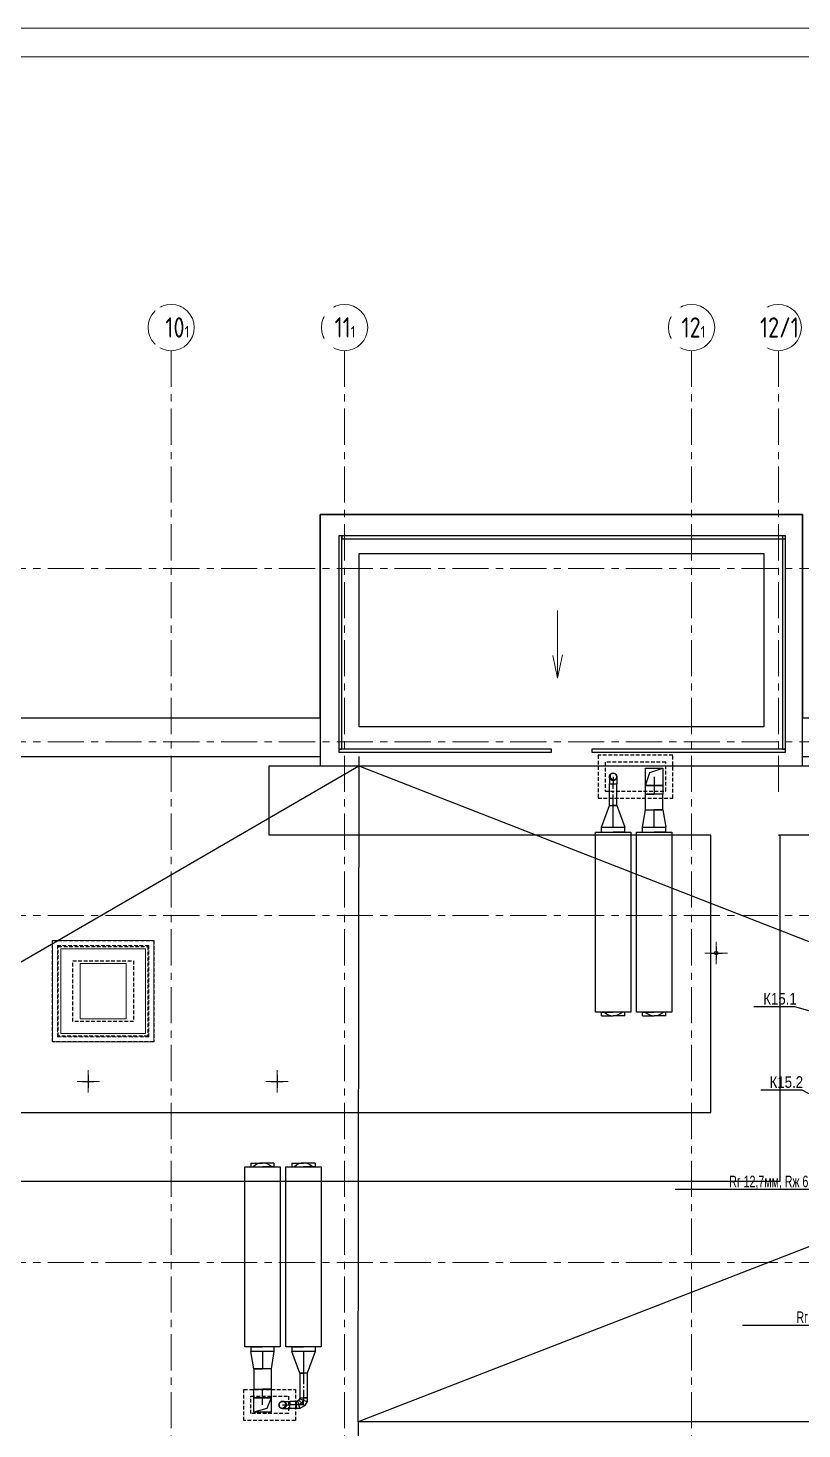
# Model space of a CAD drawing. Header units: millimetres. Extents: x -65527 to 8894748, y -37603 to 223697.
# Drawn here: x -28539 to -15154, y 199481 to 223697 of the extents above; entities that cross this region are included whole.
import ezdxf
from ezdxf import colors
from ezdxf.entities.mleader import LeaderData, LeaderLine
from ezdxf.math import Vec2, Vec3

# ---------------------------------------------------------------- set-up
doc = ezdxf.new("R2010")
doc.units = ezdxf.units.MM
doc.header["$LTSCALE"] = 10
for name, pattern in [('CENTER', [2, 1.25, -0.25, 0.25, -0.25]), ('CENTER2', [28.575, 19.05, -3.175, 3.175, -3.175]), ('HIDDEN', [9.525, 6.35, -3.175])]:
    doc.linetypes.add(name, pattern=pattern)
for name, color, linetype, lineweight in [('_ВК-К1', 14, 'Continuous', 40), ('АР_Оси', 142, 'Continuous', 9), ('АР_тонкая линия', 250, 'Continuous', 0), ('М_0_В35', 142, 'Continuous', 25), ('М_ЗАМЕТКИ', 1, 'Continuous', 13), ('рамка', 251, 'Continuous', 13)]:
    doc.layers.add(name, color=color, linetype=linetype, lineweight=lineweight)
for name, color, linetype in [('Aks_скрытые_линии', 7, 'HIDDEN'), ('Aks_Схема', 3, 'Continuous'), ('Архитектура', 251, 'Continuous'), ('М_шахты ОВ-АР', 10, 'Continuous')]:
    doc.layers.add(name, color=color, linetype=linetype)
doc.styles.get("Standard").update_dxf_attribs({"font": 'ARIALN.TTF'})
doc.styles.add('ГОСТ 2.304', font='isocpeur.ttf', dxfattribs={"width": 0.7})

# ---------------------------------------------------------------- blocks, each defined once
blk = doc.blocks.new('A$C6f2de472')
at = {"layer": 'АР_тонкая линия', "ltscale": 100}
for p, q in [((55, -69), (55, -734)), ((55, -734), (10, -510)), ((10, -510), (55, -734)), ((55, -734), (104, -506))]:
    blk.add_line(p, q, dxfattribs=at)
blk = doc.blocks.new('A$C6552fe61')
at = {"layer": '_ВК-К1', "color": 18, "lineweight": 9, "ltscale": 100, "true_color": 0x000000}
for p, q in [((-195, 0), (195, 0)), ((0, 192), (0, -192))]:
    blk.add_line(p, q, dxfattribs=at)
blk = doc.blocks.new('*U298')
at = {"linetype": 'ByBlock'}
for p, q in [((-15.55, -3.05), (-15.55, 3.05)), ((-15.55, 3.05), (15.55, 3.05)), ((15.55, 3.05), (15.55, -3.05)), ((15.55, -3.05), (-15.55, -3.05))]:
    blk.add_line(p, q, dxfattribs=at)
blk = doc.blocks.new('Aks_rs_mixed_400x200_to_125_375_wipe')
at = {"color": 0, "linetype": 'ByBlock', "lineweight": -2}
blk.add_wipeout([(-2, 0), (2, 0), (0.625, 3.75), (-0.625, 3.75)], dxfattribs=at)
blk = doc.blocks.new('Aks_rs_mixed_400x200_to_125_375')
at = {"color": 0, "linetype": 'ByBlock', "lineweight": -2}
blk.add_blockref('Aks_rs_mixed_400x200_to_125_375_wipe', (0, 0), dxfattribs=at)
for p, q in [((-2, 0), (-0.625, 3.75)), ((-0.625, 3.75), (0.625, 3.75)), ((0.625, 3.75), (2, 0)), ((-2, 0), (2, 0))]:
    blk.add_line(p, q, dxfattribs=at)
at = {"layer": 'Aks_Схема'}
blk.add_line((0, 0), (0, 3.75), dxfattribs=at)
blk = doc.blocks.new('*U299')
at = {"linetype": 'ByBlock'}
for p, q in [((-15.55, -3.05), (-15.55, 3.05)), ((-15.55, 3.05), (15.55, 3.05)), ((15.55, 3.05), (15.55, -3.05)), ((15.55, -3.05), (-15.55, -3.05))]:
    blk.add_line(p, q, dxfattribs=at)
blk = doc.blocks.new('Aks_rs_rect_400x200_to_300x300_300_wipe')
at = {"color": 0, "linetype": 'ByBlock', "lineweight": -2}
blk.add_wipeout([(-2, 0), (2, 0), (1.5, 3), (-1.5, 3)], dxfattribs=at)
blk = doc.blocks.new('Aks_rs_rect_400x200_to_300x300_300')
at = {"color": 0, "linetype": 'ByBlock', "lineweight": -2}
blk.add_blockref('Aks_rs_rect_400x200_to_300x300_300_wipe', (0, 0), dxfattribs=at)
for p, q in [((-2, 0), (-1.5, 3)), ((-1.5, 3), (1.5, 3)), ((1.5, 3), (2, 0)), ((-2, 0), (2, 0))]:
    blk.add_line(p, q, dxfattribs=at)
at = {"layer": 'Aks_Схема'}
blk.add_line((0, 0), (0, 3), dxfattribs=at)
blk = doc.blocks.new('Aks_es_drop_rnd_125_125_wipe')
at = {"color": 0, "linetype": 'ByBlock', "lineweight": -2}
blk.add_wipeout([(-0.62, 0), (-0.62, 0.07), (-0.61, 0.13), (-0.59, 0.19), (-0.57, 0.25), (-0.54, 0.31), (-0.51, 0.37), (-0.46, 0.42), (-0.42, 0.46), (-0.37, 0.51), (-0.31, 0.54), (-0.25, 0.57), (-0.19, 0.59), (-0.13, 0.61), (-0.07, 0.62), (0, 0.62), (0.07, 0.62), (0.13, 0.61), (0.19, 0.59), (0.25, 0.57), (0.31, 0.54), (0.37, 0.51), (0.42, 0.46), (0.46, 0.42), (0.51, 0.37), (0.54, 0.31), (0.57, 0.25), (0.59, 0.19), (0.61, 0.13), (0.62, 0.07), (0.62, 0), (0.62, -1.25), (-0.62, -1.25)], dxfattribs=at)
blk = doc.blocks.new('Aks_es_drop_rnd_125_125')
at = {"color": 0, "linetype": 'ByBlock', "lineweight": -2}
blk.add_arc((0, 0), 0.625, 0, 180, dxfattribs=at)
blk.add_blockref('Aks_es_drop_rnd_125_125_wipe', (0, 0), dxfattribs=at)
for p, q in [((-0.62, 0), (-0.62, -1.25)), ((0.62, 0), (0.62, -1.25)), ((-0.62, -1.25), (0.62, -1.25))]:
    blk.add_line(p, q, dxfattribs=at)
at = {"color": 200, "linetype": 'CENTER2', "lineweight": -2}
blk.add_line((0, 0), (0, -1.25), dxfattribs=at)
at = {"color": 0, "linetype": 'ByBlock', "lineweight": -2}
blk.add_arc((0, 0), 0.625, 0, 180, dxfattribs=at)
at = {"layer": 'Aks_скрытые_линии'}
for centre, radius, start, end in [((0, 0), 0.625, 180, 0), ((0.11, 0.11), 0.644, 149.0362, 300.9638)]:
    blk.add_arc(centre, radius, start, end, dxfattribs=at)
at = {"layer": 'Aks_Схема'}
blk.add_line((0, 0), (0, -1.25), dxfattribs=at)
blk = doc.blocks.new('Aks_es_drop_rect_300_300_100_50_50_wipe')
at = {"color": 0, "linetype": 'ByBlock', "lineweight": -2}
blk.add_wipeout([(-1.5, 1.5), (1.5, 1.5), (1.5, -3), (-1.5, -3)], dxfattribs=at)
blk = doc.blocks.new('Aks_es_drop_rect_300_300_100_50_50')
at = {"color": 0, "linetype": 'ByBlock', "lineweight": -2}
blk.add_blockref('Aks_es_drop_rect_300_300_100_50_50_wipe', (0, 0), dxfattribs=at)
for p, q in [((-1.5, 1.5), (1.5, 1.5)), ((-1.5, -3), (-1.5, 1.5)), ((1.5, 1.5), (1.5, -3)), ((1.5, -3), (-1.5, -3))]:
    blk.add_line(p, q, dxfattribs=at)
at = {"layer": 'Aks_скрытые_линии'}
for p, q in [((-1.5, -1.5), (-0.75, 0.75)), ((-0.75, 0.75), (1.5, 1.5)), ((-1.5, -1.5), (1.5, -1.5))]:
    blk.add_line(p, q, dxfattribs=at)
at = {"layer": 'Aks_Схема'}
blk.add_line((0, 0), (0, -3), dxfattribs=at)
blk = doc.blocks.new('A$C686563f5')
at = {"layer": 'М_ЗАМЕТКИ', "color": 251, "linetype": 'ByBlock'}
for points in [[(875.5, -875.5), (-875.5, -875.5), (-875.5, 875.5), (875.5, 875.5)], [(-730, -730), (730, -730), (730, 730), (-730, 730)]]:
    blk.add_lwpolyline(points, close=True, dxfattribs=at)
at = {"layer": 'М_ЗАМЕТКИ', "color": 251, "linetype": 'HIDDEN'}
blk.add_lwpolyline([(-790, -790), (790, -790), (790, 790), (-790, 790)], close=True, dxfattribs=at)
blk = doc.blocks.new('*U300')
at = {"linetype": 'ByBlock'}
for p, q in [((-15.55, -3.05), (-15.55, 3.05)), ((-15.55, 3.05), (15.55, 3.05)), ((15.55, 3.05), (15.55, -3.05)), ((15.55, -3.05), (-15.55, -3.05))]:
    blk.add_line(p, q, dxfattribs=at)
blk = doc.blocks.new('Aks_rs_rect_400x200_to_300x250_300_wipe')
at = {"color": 0, "linetype": 'ByBlock', "lineweight": -2}
blk.add_wipeout([(-2, 0), (2, 0), (1.5, 3), (-1.5, 3)], dxfattribs=at)
blk = doc.blocks.new('Aks_rs_rect_400x200_to_300x250_300')
at = {"color": 0, "linetype": 'ByBlock', "lineweight": -2}
blk.add_blockref('Aks_rs_rect_400x200_to_300x250_300_wipe', (0, 0), dxfattribs=at)
for p, q in [((-2, 0), (-1.5, 3)), ((-1.5, 3), (1.5, 3)), ((1.5, 3), (2, 0)), ((-2, 0), (2, 0))]:
    blk.add_line(p, q, dxfattribs=at)
at = {"layer": 'Aks_Схема'}
blk.add_line((0, 0), (0, 3), dxfattribs=at)
blk = doc.blocks.new('Aks_es_drop_rect_300_250_100_50_50_wipe')
at = {"color": 0, "linetype": 'ByBlock', "lineweight": -2}
blk.add_wipeout([(-1.5, 1.25), (1.5, 1.25), (1.5, -2.75), (-1.5, -2.75)], dxfattribs=at)
blk = doc.blocks.new('Aks_es_drop_rect_300_250_100_50_50')
at = {"color": 0, "linetype": 'ByBlock', "lineweight": -2}
blk.add_blockref('Aks_es_drop_rect_300_250_100_50_50_wipe', (0, 0), dxfattribs=at)
for p, q in [((-1.5, 1.25), (1.5, 1.25)), ((-1.5, -2.75), (-1.5, 1.25)), ((1.5, 1.25), (1.5, -2.75)), ((1.5, -2.75), (-1.5, -2.75))]:
    blk.add_line(p, q, dxfattribs=at)
at = {"layer": 'Aks_скрытые_линии'}
for p, q in [((-1.5, -1.25), (-0.75, 0.625)), ((-0.75, 0.625), (1.5, 1.25)), ((-1.5, -1.25), (1.5, -1.25))]:
    blk.add_line(p, q, dxfattribs=at)
at = {"layer": 'Aks_Схема'}
blk.add_line((0, 0), (0, -2.75), dxfattribs=at)
blk = doc.blocks.new('*U301')
at = {"linetype": 'ByBlock'}
for p, q in [((-15.55, -3.05), (-15.55, 3.05)), ((-15.55, 3.05), (15.55, 3.05)), ((15.55, 3.05), (15.55, -3.05)), ((15.55, -3.05), (-15.55, -3.05))]:
    blk.add_line(p, q, dxfattribs=at)
blk = doc.blocks.new('Aks_es_rnd_125_90_125_wipe')
at = {"color": 0, "linetype": 'ByBlock', "lineweight": -2}
blk.add_wipeout([(0.62, -1.25), (-0.62, -1.25), (-0.62, -0.62), (-0.15, 0.15), (0.62, 0.62), (1.25, 0.62), (1.25, -0.62), (1.05, -0.66), (0.81, -0.81), (0.66, -1.05)], dxfattribs=at)
blk = doc.blocks.new('Aks_es_rnd_125_90_125')
at = {"color": 0, "linetype": 'ByBlock', "lineweight": -2}
blk.add_blockref('Aks_es_rnd_125_90_125_wipe', (0, 0), dxfattribs=at)
for p, q in [((-0.62, -0.62), (-0.15, 0.15)), ((-0.15, 0.15), (0.62, 0.62)), ((0.81, -0.81), (-0.15, 0.15)), ((1.05, -0.66), (0.62, 0.62)), ((0.62, 0.62), (1.25, 0.62)), ((1.25, -0.62), (1.25, 0.62)), ((0.66, -1.05), (-0.62, -0.62)), ((-0.62, -1.25), (-0.62, -0.62)), ((0.62, -1.25), (-0.62, -1.25)), ((0.62, -1.25), (0.66, -1.05)), ((0.66, -1.05), (0.81, -0.81)), ((0.81, -0.81), (1.05, -0.66)), ((1.05, -0.66), (1.25, -0.62))]:
    blk.add_line(p, q, dxfattribs=at)
at = {"color": 200, "linetype": 'CENTER2', "lineweight": -2}
blk.add_lwpolyline([(0, -1.25), (0.02, -0.84), (0.33, -0.33), (0.84, -0.02), (1.25, 0)], dxfattribs=at)
at = {"layer": 'Aks_Схема'}
for q in [(1.25, 0), (0, -1.25)]:
    blk.add_line((0, 0), q, dxfattribs=at)
blk = doc.blocks.new('ВВПС300_250')
at = {"linetype": 'ByBlock'}
for p, q in [((-1.5, 1.25), (1.5, 1.25)), ((-1.5, -1.25), (-1.5, 1.25)), ((1.5, 1.25), (1.5, -1.25)), ((1.5, -1.25), (-1.5, -1.25))]:
    blk.add_line(p, q, dxfattribs=at)
blk = doc.blocks.new('ВВКС125')
at = {"linetype": 'ByBlock'}
blk.add_circle((0, 0), 0.625, dxfattribs=at)
blk = doc.blocks.new('ВВПС300_300')
at = {"linetype": 'ByBlock'}
for p, q in [((-1.5, 1.5), (1.5, 1.5)), ((-1.5, -1.5), (-1.5, 1.5)), ((1.5, 1.5), (1.5, -1.5)), ((1.5, -1.5), (-1.5, -1.5))]:
    blk.add_line(p, q, dxfattribs=at)
blk = doc.blocks.new('_None')

msp = doc.modelspace()

# ---------------------------------------------------------------- linework, layer by layer
at = {"layer": 'АР_Оси', "linetype": 'CENTER', "ltscale": 50}
for p, q in [((-26063.4, 218118), (-26063.4, 163499)), ((-23063.4, 218118), (-23063.4, 163499)), ((-17063.4, 218118), (-17063.4, 163499)), ((-15558.4, 218118), (-15558.4, 210443.8)), ((-59198.4, 214355.6), (23980, 214355.6)), ((-59198.4, 211355.6), (23980, 211355.6)), ((-59198.4, 208355.6), (23980, 208355.6)), ((-59198.4, 202355.6), (23980, 202355.6))]:
    msp.add_line(p, q, dxfattribs=at)
at = {"layer": 'АР_Оси', "ltscale": 0.5}
for centre in [(-26063.4, 218518), (-23063.4, 218518), (-17063.4, 218518), (-15563.4, 218518)]:
    msp.add_circle(centre, 400, dxfattribs=at)
at = {"layer": 'Архитектура', "lineweight": 25, "transparency": 33554684}
for p, q in [((-38073.4, 202097.5), (-22814.9, 210944.5)), ((-22829.7, 199605.6), (-22814.7, 211105.6)), ((-22814.9, 210944.5), (-8258.7, 205261.5)), ((-16638.8, 207818.7), (-16638.8, 207593.8)), ((-16740.7, 207706.3), (-16536.8, 207706.3)), ((-27496, 205601.8), (-27496, 205376.8)), ((-24231.9, 205601.8), (-24231.9, 205376.8)), ((-27597.9, 205489.3), (-27394, 205489.3)), ((-24333.9, 205489.3), (-24130, 205489.3)), ((-8258.7, 205261.5), (-22829.7, 199605.6))]:
    msp.add_line(p, q, dxfattribs=at)
for points in [[(-31644.7, 211775.6), (-23484.7, 211775.6), (-23484.7, 215285.6), (-15144.1, 215285.6), (-15144.7, 211775.6), (10865.3, 211775.6), (10865.3, 201935.6), (7355.3, 201935.6), (7355.3, 198805.6), (-22185.3, 198805.6), (-22185.3, 198665.6, -0.1768281), (-24955.3, 192464.2, -0.1882125), (-31504.8, 189470.8)], [(-26063.4, 180750.4), (-26064.7, 175820.6), (-29994.8, 175820.6), (-29994.8, 175690.6), (-35384.8, 175690.6), (-35384.8, 167240.6), (-39630.2, 167240.6), (-40166.7, 167240.6), (-41184.7, 167240.6), (-41184.7, 166440.6), (-46744.8, 166440.6), (-46744.8, 190605.6), (-52814.7, 190605.6), (-52814.7, 202105.6), (-49247.4, 202105.6), (-49247.6, 202920.6, -0.1810559), (-46864.7, 208155.6, -0.1811806), (-41625.3, 210538.9), (-40814.7, 210538.9), (-40814.7, 214105.6), (-32314.7, 214105.6), (-32314.7, 211105.6), (-23484.7, 211105.6)], [(-15144.1, 211105.4), (10195.3, 211105.4), (10195.3, 202605.6), (6685.3, 202605.6), (6685.3, 199605.6), (-22829.7, 199605.6), (-22829.7, 198665.6, -0.1713588), (-25361.1, 193003.1, -0.1904546), (-31556.5, 190124.3), (-32314.8, 190124.3), (-32314.8, 185620.6), (-29184.8, 185620.6), (-29184.8, 182690.6), (-28404.9, 182690.6)]]:
    msp.add_lwpolyline(points, format="xyb", dxfattribs=at)
for points in [[(-23484.7, 210944.5), (-15144.1, 210944.5), (-15144.1, 215285.6), (-23484.7, 215285.6)], [(-23111.8, 211230), (-23111.8, 214919.6), (-23162.6, 214919.6), (-23162.6, 211230)], [(-23111.8, 214868.2), (-15442, 214868.2), (-15442, 214919), (-23111.8, 214919)], [(-15442, 211230), (-15442, 214919), (-15492.8, 214919), (-15492.8, 211230)], [(-22814.7, 214615.6), (-15814.7, 214615.6), (-15814.7, 211615.6), (-22814.7, 211615.6)], [(-23162.6, 211179.2), (-19486.3, 211179.2), (-19486.3, 211230), (-23162.6, 211230)], [(-18788.6, 211179.2), (-15442, 211179.2), (-15442, 211230), (-18788.6, 211230)]]:
    msp.add_lwpolyline(points, close=True, dxfattribs=at)
for points in [[(-16732.7, 209742.9), (-24365.7, 209742.9), (-24365.7, 210944.5), (-14112.2, 210944.5), (-14112.2, 209742.9), (-15559.7, 209742.9)], [(-16732.7, 204953.3), (-16732.7, 209742.9)], [(-15559.7, 209742.9), (-15535.1, 209742.9), (-15535.1, 203756.2), (-16732.7, 203756.2)], [(-30450.7, 204953.3), (-30450.7, 204953.3), (-16732.7, 204953.3)], [(-16732.7, 203755.6), (-30450.7, 203755.6)]]:
    msp.add_lwpolyline(points, dxfattribs=at)
msp.add_circle((-16638.8, 207706.3), 30, dxfattribs=at)
at = {"layer": 'М_0_В35', "linetype": 'Continuous'}
for p, q in [((-18482.9, 210257.3), (-18482.9, 210630.6)), ((-18482.9, 210630.6), (-18420.4, 210630.6)), ((-18357.9, 210630.6), (-18420.4, 210630.6)), ((-18357.9, 210257.3), (-18357.9, 210630.6)), ((-17860.4, 210182.3), (-17860.4, 210455.6)), ((-17860.4, 210455.6), (-17710.4, 210455.6)), ((-17560.4, 210455.6), (-17710.4, 210455.6)), ((-17560.4, 210182.3), (-17560.4, 210455.6)), ((-18482.9, 210257.3), (-18420.4, 210257.3)), ((-18357.9, 210257.3), (-18420.4, 210257.3)), ((-17860.4, 210182.3), (-17710.4, 210182.3)), ((-17560.4, 210182.3), (-17710.4, 210182.3)), ((-18620.4, 209798), (-18620.4, 209882.3)), ((-18620.4, 209882.3), (-18420.4, 209882.3)), ((-18620.4, 209798), (-18420.4, 209798)), ((-18220.4, 209882.3), (-18420.4, 209882.3)), ((-18220.4, 209798), (-18420.4, 209798)), ((-18220.4, 209798), (-18220.4, 209882.3)), ((-17910.4, 209798), (-17910.4, 209882.3)), ((-17910.4, 209882.3), (-17710.4, 209882.3)), ((-17910.4, 209798), (-17710.4, 209798)), ((-17510.4, 209882.3), (-17710.4, 209882.3)), ((-17510.4, 209798), (-17710.4, 209798)), ((-17510.4, 209798), (-17510.4, 209882.3)), ((-18620.4, 206623.6), (-18620.4, 206688)), ((-18620.4, 206688), (-18420.4, 206688)), ((-18620.4, 206623.6), (-18420.4, 206623.6)), ((-18220.4, 206688), (-18420.4, 206688)), ((-18220.4, 206623.6), (-18420.4, 206623.6)), ((-18220.4, 206623.6), (-18220.4, 206688)), ((-17910.4, 206623.6), (-17910.4, 206688)), ((-17910.4, 206688), (-17710.4, 206688)), ((-17910.4, 206623.6), (-17710.4, 206623.6)), ((-17510.4, 206688), (-17710.4, 206688)), ((-17510.4, 206623.6), (-17710.4, 206623.6)), ((-17510.4, 206623.6), (-17510.4, 206688)), ((-24684.9, 204077.3), (-24484.9, 204077.3)), ((-24684.9, 204077.3), (-24684.9, 204012.9)), ((-24684.9, 204012.9), (-24484.9, 204012.9)), ((-24284.9, 204077.3), (-24484.9, 204077.3)), ((-24284.9, 204012.9), (-24484.9, 204012.9)), ((-24284.9, 204077.3), (-24284.9, 204012.9)), ((-23974.9, 204077.3), (-23774.9, 204077.3)), ((-23974.9, 204077.3), (-23974.9, 204012.9)), ((-23974.9, 204012.9), (-23774.9, 204012.9)), ((-23574.9, 204077.3), (-23774.9, 204077.3)), ((-23574.9, 204012.9), (-23774.9, 204012.9)), ((-23574.9, 204077.3), (-23574.9, 204012.9)), ((-24684.9, 200902.9), (-24484.9, 200902.9)), ((-24684.9, 200902.9), (-24684.9, 200818.6)), ((-24684.9, 200818.6), (-24484.9, 200818.6)), ((-24284.9, 200902.9), (-24484.9, 200902.9)), ((-24284.9, 200818.6), (-24484.9, 200818.6)), ((-24284.9, 200902.9), (-24284.9, 200818.6)), ((-23974.9, 200902.9), (-23774.9, 200902.9)), ((-23974.9, 200902.9), (-23974.9, 200818.6)), ((-23974.9, 200818.6), (-23774.9, 200818.6)), ((-23574.9, 200902.9), (-23774.9, 200902.9)), ((-23574.9, 200818.6), (-23774.9, 200818.6)), ((-23574.9, 200902.9), (-23574.9, 200818.6)), ((-24634.9, 200518.6), (-24484.9, 200518.6)), ((-24634.9, 200518.6), (-24634.9, 200170.5)), ((-24334.9, 200518.6), (-24484.9, 200518.6)), ((-24334.9, 200518.6), (-24334.9, 200170.5)), ((-23837.4, 200443.6), (-23774.9, 200443.6)), ((-23837.4, 200443.6), (-23837.4, 200020.5)), ((-23712.4, 200443.6), (-23774.9, 200443.6)), ((-23712.4, 200443.6), (-23712.4, 200020.5)), ((-24634.9, 200170.5), (-24484.9, 200170.5)), ((-24334.9, 200170.5), (-24484.9, 200170.5)), ((-23899.9, 199958), (-24009.9, 199958)), ((-24009.9, 199958), (-24009.9, 199895.5)), ((-24009.9, 199833), (-24009.9, 199895.5)), ((-23899.9, 199833), (-24009.9, 199833)), ((-23899.9, 199958), (-23899.9, 199895.5)), ((-23899.9, 199833), (-23899.9, 199895.5)), ((-23837.4, 200020.5), (-23774.9, 200020.5)), ((-23712.4, 200020.5), (-23774.9, 200020.5))]:
    msp.add_line(p, q, dxfattribs=at)
at = {"layer": 'М_0_В35', "color": 200, "linetype": 'CENTER2'}
for p, q in [((-18420.4, 210257.3), (-18420.4, 210630.6)), ((-23774.9, 200443.6), (-23774.9, 200020.5)), ((-23899.9, 199895.5), (-24009.9, 199895.5))]:
    msp.add_line(p, q, dxfattribs=at)
at = {"layer": 'М_0_В35'}
for centre, start, end in [((-18420.4, 206848.5), 225.53454, 314.46546), ((-17710.4, 206848.5), 225.53454, 314.46546), ((-24484.9, 203852.4), 45.53454, 134.46546), ((-23774.9, 203852.4), 45.53454, 134.46546)]:
    msp.add_arc(centre, 224.8, start, end, dxfattribs=at)
at = {"layer": 'М_ЗАМЕТКИ', "linetype": 'ByBlock'}
msp.add_lwpolyline([(-27638.9, 207527.9), (-26839.9, 207527.9), (-26839.9, 206567.4), (-27638.9, 206567.4)], close=True, dxfattribs=at)
at = {"layer": 'М_шахты ОВ-АР', "color": 161, "linetype": 'HIDDEN'}
msp.add_lwpolyline([(-18679.4, 210385.4), (-17390.4, 210385.4), (-17390.4, 211125.9), (-18679.4, 211125.9)], close=True, dxfattribs=at)
at = {"layer": 'М_шахты ОВ-АР', "color": 30, "linetype": 'HIDDEN'}
for points in [[(-26363.9, 206172.1), (-28114.9, 206172.1), (-28114.9, 207923.1), (-26363.9, 207923.1)], [(-26463.9, 206272.1), (-28014.9, 206272.1), (-28014.9, 207823.1), (-26463.9, 207823.1)], [(-26713.9, 206522.1), (-27764.9, 206522.1), (-27764.9, 207573.1), (-26713.9, 207573.1)]]:
    msp.add_lwpolyline(points, close=True, dxfattribs=at)

# ---------------------------------------------------------------- block references
at = {"layer": 'Архитектура', "lineweight": 25, "transparency": 33554684, "xscale": 1.754367527776944, "yscale": 1.754367527776944, "zscale": 1.754367527776944}
msp.add_blockref('A$C6f2de472', (-19479.6, 213747.1), dxfattribs=at)
at = {"layer": 'Архитектура', "lineweight": 25, "transparency": 33554684}
for p in [(-16638.8, 207706.3), (-27496, 205489.3), (-24231.9, 205489.2)]:
    msp.add_blockref('A$C6552fe61', p, dxfattribs=at)
at = {"layer": 'М_0_В35', "linetype": 'ByBlock', "xscale": 100, "yscale": 100, "zscale": 100}
for name, p, rotation in [('*U298', (-18420.4, 208243), 269.999999999996), ('*U299', (-17710.4, 208243), 269.999999999996), ('*U300', (-24484.9, 202457.9), 89.99999999999596), ('*U301', (-23774.9, 202457.9), 89.99999999999596)]:
    msp.add_blockref(name, p, dxfattribs=dict(at, rotation=rotation))
at = {"layer": 'М_ЗАМЕТКИ', "color": 1, "linetype": 'ByBlock'}
msp.add_blockref('A$C686563f5', (-27239.4, 207047.6), dxfattribs=at)

# ---------------------------------------------------------------- leaders
at = {"layer": 'М_ЗАМЕТКИ', "color": 7, "linetype": 'ByBlock'}
ml = msp.add_multileader_mtext('Standard', dxfattribs=at)
ml.set_content('К15.1', color=7)
ml.set_leader_properties()
ml.set_arrow_properties(name='NONE')
ml.build(insert=Vec2(0, 0))
ml.multileader.update_dxf_attribs({"text_left_attachment_type": 6, "text_right_attachment_type": 6, "dogleg_length": 0.36, "arrow_head_size": 0.162})
ctx = ml.context
ctx.base_point, ctx.char_height, ctx.arrow_head_size, ctx.landing_gap_size, ctx.plane_origin = Vec3(-15794.5, 206777.6, 0), 200, 0.162, 0.081, Vec3(-376.6, 214073.2, 0)
ctx.left_attachment, ctx.right_attachment, ctx.text_align_type = 6, 6, 1
notes = []
notes.append((ctx, [(1, (1, 1, 0), (-15275.2, 206777.6, 0), (-1, 0), 0.324, [(0, [(-14745.8, 206625.5, 0)], 0, [])])]))
ctx.mtext.insert, ctx.mtext.width, ctx.mtext.defined_height, ctx.mtext.alignment, ctx.mtext.flow_direction = Vec3(-15535.1, 207017.6, 0), 2817.48, 544.3, 2, 5
ml = msp.add_multileader_mtext('Standard', dxfattribs=at)
ml.set_content('К15.2', color=7)
ml.set_leader_properties()
ml.set_arrow_properties(name='NONE')
ml.build(insert=Vec2(0, 0))
ml.multileader.update_dxf_attribs({"text_left_attachment_type": 6, "text_right_attachment_type": 6, "dogleg_length": 0.36, "arrow_head_size": 0.162})
ctx = ml.context
ctx.base_point, ctx.char_height, ctx.arrow_head_size, ctx.landing_gap_size, ctx.plane_origin = Vec3(-15699.4, 205337.1, 0), 200, 0.162, 0.081, Vec3(-376.6, 212573.2, 0)
ctx.left_attachment, ctx.right_attachment, ctx.text_align_type = 6, 6, 1
notes.append((ctx, [(1, (1, 1, 0), (-15149.8, 205337.1, 0), (-1, 0), 0.324, [(0, [(-14745.8, 205125.5, 0)], 0, [])])]))
ctx.mtext.insert, ctx.mtext.width, ctx.mtext.defined_height, ctx.mtext.alignment, ctx.mtext.flow_direction = Vec3(-15424.7, 205577.1, 0), 2817.48, 544.3, 2, 5
ml = msp.add_multileader_mtext('Standard', dxfattribs=at)
ml.set_content('{\\W0.8;Rг 12,7мм, Rж 6,35мм}', color=7)
ml.set_leader_properties()
ml.set_arrow_properties(name='NONE')
ml.build(insert=Vec2(0, 0))
ml.multileader.update_dxf_attribs({"text_left_attachment_type": 6, "text_right_attachment_type": 6, "dogleg_length": 0.36, "arrow_head_size": 0.162})
ctx = ml.context
ctx.base_point, ctx.char_height, ctx.arrow_head_size, ctx.landing_gap_size, ctx.plane_origin = Vec3(-16400, 203619.1, 0), 200, 0.162, 0.081, Vec3(-6175.6, 210028.5, 0)
ctx.left_attachment, ctx.right_attachment, ctx.text_align_type = 6, 6, 1
notes.append((ctx, [(1, (1, 1, 0), (-14550.3, 203619.1, 0), (-1, 0), 0.324, [(0, [(-14441, 203371.3, 0)], 0, [])])]))
ctx.mtext.insert, ctx.mtext.width, ctx.mtext.defined_height, ctx.mtext.alignment, ctx.mtext.flow_direction = Vec3(-15475.3, 203859.1, 0), 2817.48, 544.3, 2, 5
ml = msp.add_multileader_mtext('Standard', dxfattribs=at)
ml.set_content('{\\W0.8;Rг 12,7мм, Rж 6,35мм}', color=7)
ml.set_leader_properties()
ml.set_arrow_properties(name='NONE')
ml.build(insert=Vec2(0, 0))
ml.multileader.update_dxf_attribs({"text_left_attachment_type": 6, "text_right_attachment_type": 6, "dogleg_length": 0.36, "arrow_head_size": 0.162})
ctx = ml.context
ctx.base_point, ctx.char_height, ctx.arrow_head_size, ctx.landing_gap_size, ctx.plane_origin = Vec3(-15236.6, 201271.9, 0), 200, 0.162, 0.081, Vec3(-5012.2, 208770.5, 0)
ctx.left_attachment, ctx.right_attachment, ctx.text_align_type = 6, 6, 1
notes.append((ctx, [(1, (1, 1, 0), (-13387, 201271.9, 0), (-1, 0), 0.324, [(0, [(-13277.7, 202113.3, 0)], 0, [])])]))
ctx.mtext.insert, ctx.mtext.width, ctx.mtext.defined_height, ctx.mtext.alignment, ctx.mtext.flow_direction = Vec3(-14312, 201511.9, 0), 2817.48, 544.3, 2, 5
for ctx, leaders in notes:
    for number, flags, end, landing, length, lines in leaders:
        leader = LeaderData()
        leader.index, (leader.has_last_leader_line, leader.has_dogleg_vector, leader.attachment_direction) = number, flags
        leader.last_leader_point, leader.dogleg_vector, leader.dogleg_length = Vec3(end), Vec3(landing), length
        for number, points, colour, breaks in lines:
            line = LeaderLine()
            line.index, line.vertices, line.color, line.breaks = number, Vec3.list(points), colors.encode_raw_color(colour), breaks
            leader.lines.append(line)
        ctx.leaders.append(leader)

# ---------------------------------------------------------------- next in the draw order: texts
at = {"layer": 'АР_Оси', "char_height": 350, "width": 123.867, "attachment_point": 1, "line_spacing_factor": 1.149209, "style": 'ГОСТ 2.304', "bg_fill": 2}
for s, insert in [('{\\W0.8;10\\H0.57143x;1}', (-26163.2, 218695.8)), ('{\\W0.8;11\\H0.57143x;1}', (-23237.5, 218695.8)), ('{\\W0.8;12\\H0.57143x;1}', (-17237.5, 218695.8)), ('{\\W0.8;12/1}', (-15881.1, 218695.8))]:
    msp.add_mtext(s, dxfattribs=dict(at, insert=insert))

# ---------------------------------------------------------------- next in the draw order: linework, layer by layer
at = {"layer": 'рамка', "ltscale": 40, "transparency": 33554684}
for points in [[(53373.1, 223696.9), (-65526.9, 223696.9), (-65526.9, 139596.9), (53373.1, 139596.9)], [(52873.1, 223196.9), (-63526.9, 223196.9), (-63526.9, 140096.9), (52873.1, 140096.9)]]:
    msp.add_lwpolyline(points, close=True, dxfattribs=at)

# ---------------------------------------------------------------- next in the draw order: block references
at = {"layer": 'М_0_В35', "linetype": 'Continuous', "xscale": 100, "yscale": 100, "zscale": 100}
for name, p in [('Aks_es_drop_rnd_125_125', (-18420.4, 210755.6)), ('Aks_es_drop_rect_300_300_100_50_50', (-17710.4, 210755.6)), ('Aks_rs_mixed_400x200_to_125_375', (-18420.4, 209882.3)), ('Aks_rs_rect_400x200_to_300x300_300', (-17710.4, 209882.3))]:
    msp.add_blockref(name, p, dxfattribs=at)
for name, p, rotation in [('Aks_rs_rect_400x200_to_300x250_300', (-24484.9, 200818.6), 179.9999999999972), ('Aks_rs_mixed_400x200_to_125_375', (-23774.9, 200818.6), 179.9999999999972), ('Aks_es_drop_rect_300_250_100_50_50', (-24484.9, 199895.5), 179.9999999999978), ('Aks_es_drop_rnd_125_125', (-24134.9, 199895.5), 89.9999999999978)]:
    msp.add_blockref(name, p, dxfattribs=dict(at, rotation=rotation))

# ---------------------------------------------------------------- next in the draw order: linework, layer by layer
at = {"layer": 'М_шахты ОВ-АР', "color": 161, "linetype": 'HIDDEN'}
for points in [[(-18559.4, 210505.4), (-17510.4, 210505.4), (-17510.4, 211005.9), (-18559.4, 211005.9)], [(-24684.9, 200045.5), (-24034.9, 200045.5), (-24034.9, 199745.5), (-24684.9, 199745.5)]]:
    msp.add_lwpolyline(points, close=True, dxfattribs=at)

# ---------------------------------------------------------------- next in the draw order: block references
at = {"layer": 'М_0_В35', "linetype": 'HIDDEN', "xscale": 100, "yscale": 100, "zscale": 100}
for name, p in [('ВВКС125', (-18420.4, 210755.6)), ('ВВПС300_300', (-17710.4, 210755.6))]:
    msp.add_blockref(name, p, dxfattribs=at)
for name, p, rotation in [('ВВПС300_250', (-24484.9, 199895.5), 179.9999999999978), ('ВВКС125', (-24134.9, 199895.5), 89.9999999999978)]:
    msp.add_blockref(name, p, dxfattribs=dict(at, rotation=rotation))
at = {"layer": 'М_0_В35', "linetype": 'Continuous', "xscale": 100, "yscale": 100, "zscale": 100, "rotation": 180}
msp.add_blockref('Aks_es_rnd_125_90_125', (-23774.9, 199895.5), dxfattribs=at)

# ---------------------------------------------------------------- next in the draw order: linework, layer by layer
at = {"layer": 'М_шахты ОВ-АР', "color": 161, "linetype": 'HIDDEN'}
msp.add_lwpolyline([(-24804.9, 200165.5), (-23914.9, 200165.5), (-23914.9, 199625.5), (-24804.9, 199625.5)], close=True, dxfattribs=at)

doc.saveas('drawing.dxf')
